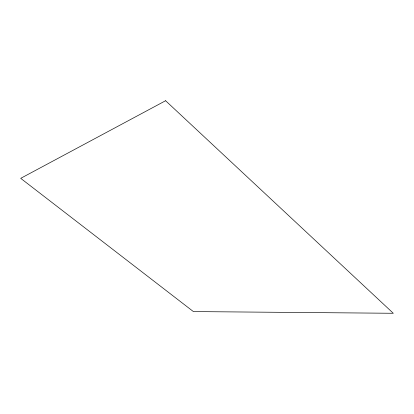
<?xml version="1.0" encoding="UTF-8"?>
<svg xmlns="http://www.w3.org/2000/svg" width="414" height="414" viewBox="0 0 414 414"><rect width="100%" height="100%" fill="white"/><g stroke="black" fill="none" stroke-linecap="round" stroke-linejoin="round"><path stroke-width="0.62" d="M165.6 100.726L20.7 178.341L193.405 311.582L393.3 313.274L165.6 100.726"/></g></svg>
